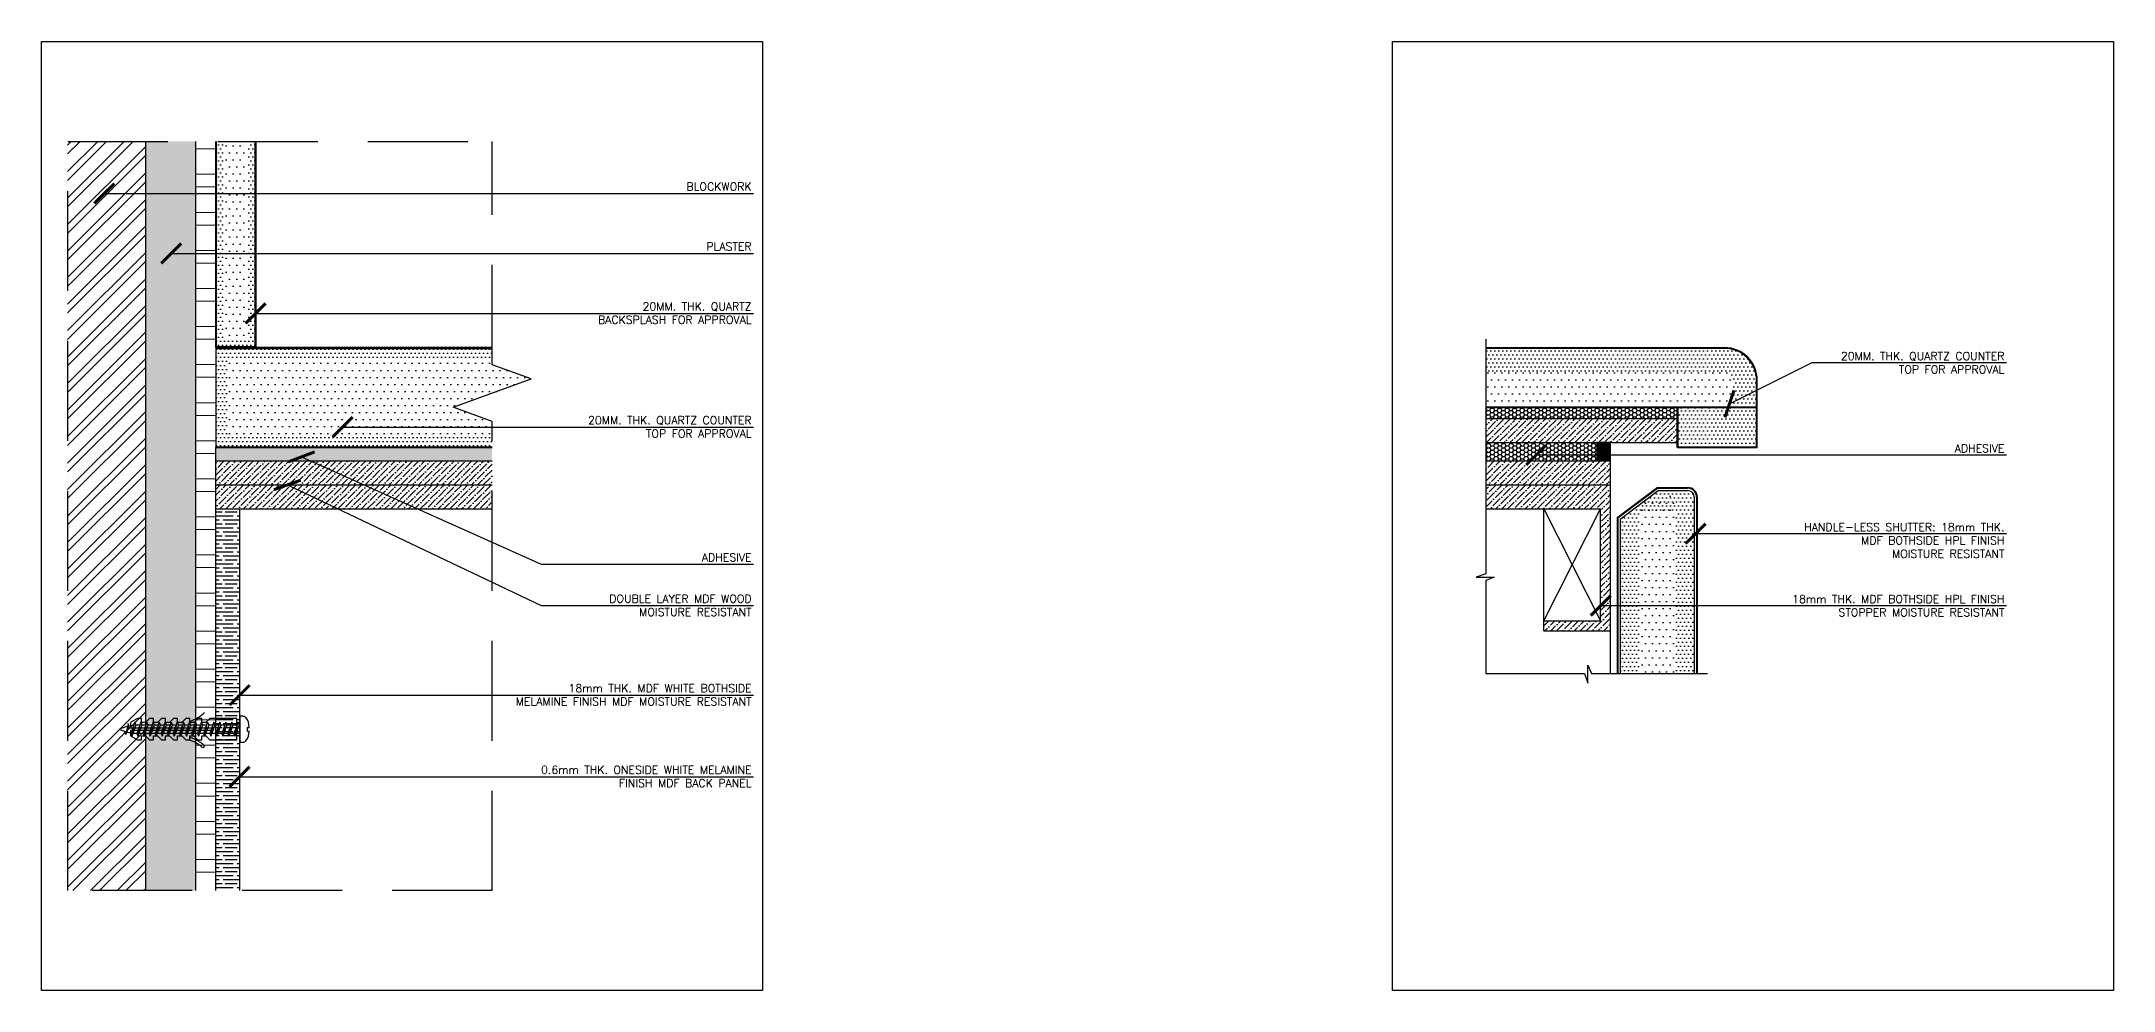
# Model space of a CAD drawing. Header units: centimetres. Extents: x -2623 to 107, y 3 to 2982.
# Drawn here: x 3.4 to 107, y 2.5 to 50 of the extents above; entities that cross this region are included whole.
import ezdxf

# ---------------------------------------------------------------- set-up
doc = ezdxf.new("R2010")
doc.units = ezdxf.units.CM
doc.header["$LTSCALE"] = 100
doc.header["$MEASUREMENT"] = 0
for name, pattern in [('DASHDOT', [1, 0.5, -0.25, 0, -0.25]), ('DASHED', [0.75, 0.5, -0.25]), ('HIDDEN', [0.375, 0.25, -0.125])]:
    doc.linetypes.add(name, pattern=pattern)
for name, color, linetype in [('Ele Line 6', 8, 'Continuous'), ('HATCH', 8, 'Continuous'), ('SECTION LINE', 6, 'DASHDOT'), ('TEXT', 3, 'Continuous'), ('WALL SECTION Y-Y FOR XREF$0$TEXT', 3, 'Continuous'), ('WALL-01', 7, 'Continuous'), ('WALL-03', 2, 'Continuous')]:
    doc.layers.add(name, color=color, linetype=linetype)
doc.layers.add('REVISED SECTIONS$0$REVISED SECTIONS$0$WALLS', color=8, linetype='Continuous', lineweight=30)
doc.styles.add('ROMANS', font='romans')
doc.styles.add('WALL SECTION Y-Y FOR XREF$0$ART', font='arial.ttf')
doc.styles.add('WALL SECTION Y-Y FOR XREF$0$PL18', font='romans.shx', dxfattribs={"height": 18})
doc.dimstyles.new('WALL SECTION Y-Y FOR XREF$0$18-MH-100', dxfattribs={"dimtxt": 18, "dimasz": 12, "dimexe": 15, "dimexo": 15, "dimgap": 6, "dimtad": 1, "dimtoh": 1, "dimdec": 0, "dimzin": 0, "dimdsep": 46, "dimtxsty": 'WALL SECTION Y-Y FOR XREF$0$PL18', "dimblk1": 'WALL SECTION Y-Y FOR XREF$0$_ARCHTICK', "dimblk2": 'WALL SECTION Y-Y FOR XREF$0$_ARCHTICK', "dimsah": 1, "dimcen": 25, "dimdle": 15, "dimclrd": 1, "dimclre": 1, "dimclrt": 2, "dimadec": 0, "dimazin": 0, "dimtfac": 1, "dimtdec": 0, "dimtmove": 2, "dimatfit": 3, "dimldrblk": 'WALL SECTION Y-Y FOR XREF$0$_ARCHTICK', "dimfxl": 1, "dimtolj": 1, "dimtzin": 0, "dimarcsym": 0})
pattern_1 = [(0, (-189.8309391916318, 294.4441137856029), (0.1003305005065344, 0.2006610010130689), [0, -0.2006610010130689])]
pattern_2 = [(0, (-189.8309391916318, 294.4441137856029), (0.1755783758864353, 0.3511567517728705), [0, -0.3511567517728705])]

# ---------------------------------------------------------------- blocks, each defined once
blk = doc.blocks.new('WALL SECTION Y-Y FOR XREF$0$_ARCHTICK')
at = {"color": 0, "linetype": 'ByBlock', "const_width": 0.15}
blk.add_lwpolyline([(-0.5, -0.5), (0.5, 0.5)], dxfattribs=at)

msp = doc.modelspace()

# ---------------------------------------------------------------- hatches: boundary and pattern name
at = {"layer": 'HATCH'}
h = msp.add_hatch(dxfattribs=at)
h.set_pattern_fill('ANSI32', color=2, scale=2.5, style=0)
h.set_pattern_definition([(45, (-189.8309391916318, 294.4441137856029), (-0.6629126073623882, 0.6629126073623883), []), (45, (-189.3889974541318, 294.4441137856029), (-0.6629126073623882, 0.6629126073623883), [])])
h.paths.add_polyline_path([(8.588307884157416, 44.99067387445237), (4.680508099351215, 44.99067387445237), (4.680508099351215, 7.506205810102301), (8.588307884157416, 7.506205810102301)])
at = {"layer": 'HATCH', "lineweight": 0, "ltscale": 700}
h = msp.add_hatch(dxfattribs=at)
h.set_pattern_fill('ANSI32', color=256, scale=0.1999303943575954, angle=-45.00000000000001)
h.set_pattern_definition([(0, (-91647.75680509195, -48104.00972786835), (5.327215851316557e-16, 1.904337006256096), []), (0, (-91647.12202581568, -48104.64450714462), (5.327215851316557e-16, 1.904337006256096), [])])
h.paths.add_polyline_path([(12.08795985597087, 44.9906738744524), (11.08830788415807, 44.9906738744524), (11.08830788414502, 7.506205810102301), (12.0879598559444, 7.506205810102301)])
at = {"layer": 'HATCH'}
h = msp.add_hatch(dxfattribs=at)
h.set_pattern_fill('DOTS', color=3, scale=3.210576016209102, style=0)
h.set_pattern_definition(pattern_1)
h.paths.add_polyline_path([(14.04726379953749, 44.99067387445237), (13.64726379953748, 44.99067387445237), (13.64726379953748, 35.11143210295967), (12.52795985596077, 35.11143210295967), (12.52795985596077, 44.99067387445237), (12.12795985596077, 44.99067387445237), (12.12795985596077, 34.71143210295969), (14.04726379953749, 34.71143210295969)])
h = msp.add_hatch(dxfattribs=at)
h.set_pattern_fill('DOTS', color=3, scale=5.618508028365929, style=0)
h.set_pattern_definition(pattern_2)
h.paths.add_polyline_path([(13.64726379953748, 44.99067387445237), (12.52795985596077, 44.99067387445237), (12.52795985596077, 35.11143210295967), (13.64726379953748, 35.11143210295967)])
h = msp.add_hatch(dxfattribs=at)
h.set_pattern_fill('DOTS', color=3, scale=3.210576016209102, style=0)
h.set_pattern_definition(pattern_1)
h.paths.add_polyline_path([(25.90915390692408, 34.63139504653907), (12.08795985594531, 34.63139504653907), (12.08795985594531, 29.67152724679818), (25.90915390692408, 29.67152724679818), (25.90915390692408, 30.2715272467982), (12.68795694583784, 30.2715272467982), (12.68795694583784, 34.03139504653905), (25.90915390692408, 34.03139504653905)])
h = msp.add_hatch(dxfattribs=at)
h.set_pattern_fill('DOTS', color=3, scale=3.210576016209102, style=0)
h.set_pattern_definition([(0, (-32.11501942381983, -52.97316930685827), (0.1003305005065344, 0.2006610010130689), [0, -0.2006610010130689])])
edge = h.paths.add_edge_path()
edge.add_line((87.51451043073416, 34.63139504653907), (75.57998594375726, 34.63139504653918))
edge.add_line((75.57998594375726, 34.63139504653918), (75.57998594375726, 33.47158992957168))
edge.add_line((75.57998594375726, 33.47158992957168), (87.54100506674968, 33.47158992957168))
edge.add_arc((87.51451043073419, 33.02610703843455), 0.4462700662530382, -9.208633855450898e-12, 86.59640177710901, ccw=False)
edge.add_line((87.96078049698724, 33.02610703843447), (87.96078049698724, 31.67152724679831))
edge.add_line((87.96078049698724, 31.67152724679831), (85.1999306390413, 31.67152724679831))
edge.add_line((85.1999306390413, 31.67152724679831), (85.19993063904127, 30.66233591538879))
edge.add_line((85.19993063904127, 30.66233591538879), (85.15993063904128, 30.66233591538877))
edge.add_line((85.15993063904128, 30.66233591538877), (85.19993063904121, 29.71165944700103))
edge.add_line((85.19993063904121, 29.71165944700103), (86.61979843886684, 29.71165944700101))
edge.add_line((86.61979843886684, 29.71165944700101), (87.50270684332486, 29.71165944700101))
edge.add_line((87.50270684332486, 29.71165944700101), (89.11979843883864, 29.71165944700101))
edge.add_line((89.11979843883864, 29.71165944700101), (89.11979843883864, 33.02610703843447))
edge.add_arc((87.5145104307341, 33.02610703843452), 1.605288008104537, 359.9999999999985, 449.999999999998)
h = msp.add_hatch(dxfattribs=at)
h.set_pattern_fill('DOTS', color=3, scale=5.618508028365929, style=0)
h.set_pattern_definition(pattern_2)
h.paths.add_polyline_path([(27.85825892243082, 33.10835015616431), (25.90915390692408, 33.81776636526484), (25.90915390692408, 34.03139504653905), (12.68795694583784, 34.03139504653905), (12.68795694583784, 30.31152724679822), (25.90915390692408, 30.31152724679822), (25.90915390692408, 30.98010152885598), (23.9600488914449, 31.68951773797016)])
h = msp.add_hatch(dxfattribs=at)
h.set_pattern_fill('DOTS', color=3, scale=5.618508028365929, style=0)
h.set_pattern_definition([(0, (-32.11501942381983, -52.97316930685827), (0.1755783758864353, 0.3511567517728705), [0, -0.3511567517728705])])
edge = h.paths.add_edge_path()
edge.add_line((75.57998594375726, 33.47158992957168), (75.57998594375726, 31.67152724679819))
edge.add_line((75.57998594375726, 31.67152724679819), (85.1999306390413, 31.67152724679831))
edge.add_line((85.1999306390413, 31.67152724679831), (85.1999306390413, 31.36464941893453))
edge.add_line((85.1999306390413, 31.36464941893453), (87.96078049698724, 31.3646494189345))
edge.add_line((87.96078049698724, 31.3646494189345), (87.96078049698724, 33.02610703843447))
edge.add_arc((87.51451043073419, 33.02610703843455), 0.4462700662530494, 359.9999999999909, 446.596401777109)
edge.add_line((87.54100506674968, 33.47158992957168), (75.57998594375726, 33.47158992957168))
h = msp.add_hatch(dxfattribs=at)
h.set_pattern_fill('HONEY', color=2, style=0)
h.set_pattern_definition([(0, (-54.28091723444777, 116.7279081435245), (0.1875, 0.1082531754730548), [0.125, -0.25]), (120, (-54.28091723444777, 116.7279081435245), (-0.1874999999999999, 0.1082531754730549), [0.125, -0.2499999999999999]), (59.99999999999999, (-54.28091723444777, 116.7279081435245), (4.163336342344337e-17, 0.2165063509461097), [-0.25, 0.125])])
h.paths.add_polyline_path([(85.1599306390413, 31.67152724679831), (75.57998594375806, 31.67152724679829), (75.579985943758, 31.12152724679933), (85.15993063904128, 31.12152724679841)])
h = msp.add_hatch(dxfattribs=at)
h.set_pattern_fill('ANSI36', color=1, scale=1.667831696732001, style=0)
h.set_pattern_definition([(45, (-54.28091723444777, 116.7279081435245), (0.1105626658722247, 0.4053964415314905), [0.5211974052287504, -0.1042394810457501, 0, -0.1042394810457501])])
h.paths.add_polyline_path([(85.15993063904128, 31.12152724679841), (75.579985943758, 31.12152724679933), (75.57998594375789, 29.92152724679933), (85.15993063904125, 29.92152724679841)])
h = msp.add_hatch(dxfattribs=at)
h.set_pattern_fill('HONEY', color=2, style=0)
h.set_pattern_definition([(0, (-253.3229681895282, 294.4441137856028), (0.1875, 0.1082531754730548), [0.125, -0.25]), (120, (-253.3229681895282, 294.4441137856028), (-0.1874999999999999, 0.1082531754730549), [0.1249999999999999, -0.2499999999999998]), (59.99999999999999, (-253.3229681895282, 294.4441137856028), (4.163336342344337e-17, 0.2165063509461097), [-0.25, 0.125])])
h.paths.add_polyline_path([(25.90915390692408, 29.67152724679818), (12.08795694586149, 29.67152724679818), (12.08795694586144, 29.00486058013928), (25.90915390692408, 29.00486058013928)])
h = msp.add_hatch(dxfattribs=at)
h.set_pattern_fill('HONEY', color=2, style=0)
h.set_pattern_definition([(0, (-189.8309391916318, 294.4441137856029), (0.1875, 0.1082531754730548), [0.125, -0.25]), (120, (-189.8309391916318, 294.4441137856029), (-0.1874999999999999, 0.1082531754730549), [0.1249999999999999, -0.2499999999999998]), (59.99999999999999, (-189.8309391916318, 294.4441137856029), (4.163336342344337e-17, 0.2165063509461097), [-0.25, 0.125])])
h.paths.add_polyline_path([(81.13230277972104, 29.92152724679829), (75.57998594375789, 29.92152724679829), (75.57998594375783, 29.00486058013939), (81.13230277972104, 29.00486058013939)])
h = msp.add_hatch(color=8, dxfattribs=at)
h.dxf.hatch_style = 1
h.paths.add_polyline_path([(81.82659730579098, 29.40618258216568), (81.82659730579098, 29.92152724679841), (81.13230277972104, 29.92152724679841), (81.13230277972104, 29.00486058013951), (81.82659730579098, 29.00486058013951)])
h = msp.add_hatch(dxfattribs=at)
h.set_pattern_fill('ANSI36', color=1, scale=1.667831696732001, style=0)
h.set_pattern_definition([(44.99999999999999, (15.21126262687807, 28.75486058014201), (0.1105626658722247, 0.4053964415314905), [0.5211974052287502, -0.1042394810457501, 0, -0.1042394810457501])])
h.paths.add_polyline_path([(25.90915390692408, 29.00486058013939), (17.64027378182465, 29.00486058013939), (12.08795694586144, 29.00486058013928), (12.08795694586144, 27.80486058014463), (25.90915390692408, 27.80486058014463)])
h = msp.add_hatch(dxfattribs=at)
h.set_pattern_fill('ANSI36', color=1, scale=1.667831696732001, style=0)
h.set_pattern_definition([(44.99999999999999, (78.70329162477447, 28.75486058014212), (0.1105626658722247, 0.4053964415314905), [0.5211974052287502, -0.1042394810457501, 0, -0.1042394810457501])])
h.paths.add_polyline_path([(81.82659730579098, 29.00486058013951), (81.13230277972104, 29.00486058013951), (75.57998594375783, 29.00486058013939), (75.57998594375783, 27.80486058014475), (81.82659730579098, 27.80486058014475)])
h = msp.add_hatch(dxfattribs=at)
h.set_pattern_fill('ANSI36', color=1, scale=1.667831696732001, style=0)
h.set_pattern_definition([(45, (-189.8309391916318, 294.4441137856029), (0.1105626658722247, 0.4053964415314905), [0.5211974052287504, -0.1042394810457501, 0, -0.1042394810457501])])
h.paths.add_polyline_path([(25.90915390692408, 27.80486058014463), (12.08795985594531, 27.80486058014463), (12.08795985594531, 26.60486058015044), (25.90915390692408, 26.60486058015044)])
h = msp.add_hatch(dxfattribs=at)
h.set_pattern_fill('ANSI36', color=1, scale=1.667831696732001, style=0)
h.set_pattern_definition([(44.99999999999999, (78.70329162477447, 24.50486058019021), (0.1105626658722247, 0.4053964415314905), [0.5211974052287502, -0.1042394810457501, 0, -0.1042394810457501])])
h.paths.add_polyline_path([(81.82659730579098, 27.80486058014475), (75.57998594375783, 27.80486058014475), (75.61995829147594, 26.60486058015056), (81.366569653515, 26.60486058015056), (81.3265973057969, 21.00486058023), (78.49326397249547, 21.00486058023), (78.49326397249547, 20.50486058023569), (81.82659730579098, 20.50486058023569)])
h = msp.add_hatch(dxfattribs=at)
h.set_pattern_fill('DOTS', color=3, scale=3.210576016209102, style=0)
h.set_pattern_definition([(0, (-180.1488187013783, 278.1821777871521), (0.1003305005065344, 0.2006610010130689), [0, -0.2006610010130689])])
edge = h.paths.add_edge_path()
edge.add_line((82.31003549182566, 18.36413636800137), (83.22682844880751, 18.36413636800137))
edge.add_line((83.22682844880751, 18.36413636800137), (83.22682844880751, 26.50112061589778))
edge.add_line((83.22682844880751, 26.50112061589778), (85.08562137729166, 26.50112061589778))
edge.add_line((85.08562137729166, 26.50112061589778), (85.08562137729177, 18.36413636800137))
edge.add_line((85.08562137729177, 18.36413636800137), (86.00982578641404, 18.36413636800135))
edge.add_line((86.00982578641404, 18.36413636800135), (86.00982578641447, 27.18785605474582))
edge.add_arc((85.67625944706819, 27.18785605474586), 0.3335663393462767, 0, 90.00000000002196)
edge.add_line((85.6762594470681, 27.52142239409214), (84.20412195528871, 27.51717073392439))
edge.add_line((84.20412195528871, 27.51717073392439), (83.25991316366932, 26.80901414020987))
edge.add_line((83.25991316366932, 26.80901414020987), (82.3100354918262, 26.09660588632754))
edge.add_line((82.3100354918262, 26.09660588632754), (82.31003549182566, 18.36413636800137))
h = msp.add_hatch(dxfattribs=at)
h.set_pattern_fill('DOTS', color=3, scale=5.618508028365929, style=0)
h.set_pattern_definition([(0, (-180.1488187013783, 279.0155111204987), (0.1755783758864353, 0.3511567517728705), [0, -0.3511567517728705])])
h.paths.add_polyline_path([(85.08562137729166, 27.33445394924433), (83.25991316366932, 26.80901414020987), (83.22682844880751, 18.36413636800125), (85.08562137729166, 18.36413636800125)])
h = msp.add_hatch(dxfattribs=at)
h.set_pattern_fill('GOST_WOOD', color=2, scale=0.1, angle=90, style=0)
h.set_pattern_definition([(180, (-189.8309391916318, 294.4441137856029), (7.34788079488412e-17, 0.6000000000000001), [1, -0.2]), (180, (-189.6309391916319, 294.6441137856029), (7.34788079488412e-17, 0.6000000000000001), [0.6000000000000001, -0.15, 0.3, -0.15]), (180, (-189.3309391916318, 294.8441137856029), (7.34788079488412e-17, 0.6000000000000001), [1, -0.2])])
h.paths.add_polyline_path([(13.28795694586148, 26.60486058015044), (12.08795985594531, 26.60486058015044), (12.08795985594531, 7.506205810102301), (13.28795694586148, 7.506205810102301)])
at = {"layer": 'WALL-03'}
h = msp.add_hatch(dxfattribs=at)
h.set_pattern_fill('AR-SAND', color=256, scale=0.25)
h.set_pattern_definition([(37.50000000000001, (-189.8309391916318, 294.4441137856029), (-0.01574833952740204, 0.4817059422532897), [0, -0.38, 0, -0.425, 0, -0.40625]), (7.499999999999999, (-189.8309391916318, 294.4441137856029), (0.4424441763169318, 0.7055365163074351), [0, -0.205, 0, -0.3425, 0, -0.13125]), (327.5, (-190.1384391916318, 294.4441137856029), (0.7785354654378738, 0.001414763384241235), [0, -0.125, 0, -0.45, 0, -0.5875]), (317.5, (-190.1384391916318, 294.4441137856029), (0.7515316511430734, 0.2194188912335623), [0, -0.0625, 0, -0.295, 0, -0.3375])])
h.paths.add_polyline_path([(11.08830788415742, 44.99067387445237), (8.588307884157416, 44.99067387445237), (8.588307884157416, 7.506205810102301), (11.08830788415742, 7.506205810102301)])

# ---------------------------------------------------------------- linework, layer by layer
at = {"layer": 'Defpoints', "elevation": 4.425443698221899}
for points in [[(39.42792268575533, 49.99067387445237), (39.42792268575533, 2.506205810102301), (3.377489286766689, 2.506205810102301), (3.377489286766689, 49.99067387445237), (39.42792268575533, 49.99067387445237)], [(106.9687341645559, 49.99067387445237), (106.9687341645559, 2.506205810102301), (70.9183007655673, 2.506205810102301), (70.9183007655673, 49.99067387445237), (106.9687341645559, 49.99067387445237)]]:
    msp.add_lwpolyline(points, dxfattribs=at)
at = {"layer": 'Ele Line 6', "linetype": 'Continuous'}
for p, q in [((7.706405061510452, 15.86661261691097), (7.602570763375809, 15.3185953799391)), ((7.754227361223059, 15.73526577922371), (7.602570763375809, 15.3185953799391)), ((7.754227361223059, 15.73526577922371), (7.706405061510452, 15.86661261691097)), ((8.300185774346176, 15.7877629598056), (8.097659547027035, 15.7877629598056)), ((8.603533598784054, 15.7877629598056), (8.401007371464914, 15.7877629598056)), ((8.90688142324558, 15.7877629598056), (8.70435519592644, 15.7877629598056)), ((9.210229247706195, 15.7877629598056), (9.007703020387055, 15.7877629598056)), ((9.51357707216772, 15.7877629598056), (9.31105084484858, 15.7877629598056)), ((9.816924896605599, 15.7877629598056), (9.614398669286459, 15.7877629598056)), ((10.12027272106621, 15.7877629598056), (9.917746493747075, 15.7877629598056)), ((10.12027272106621, 15.7877629598056), (9.917746493747075, 15.7877629598056)), ((10.42362054550409, 15.7877629598056), (10.22109431818495, 15.7877629598056)), ((10.72696836996562, 15.7877629598056), (10.52444214264648, 15.7877629598056)), ((11.03031619442714, 15.7877629598056), (10.82778996710709, 15.7877629598056)), ((11.33366401886502, 15.7877629598056), (11.13113779154497, 15.7877629598056)), ((11.63701184332564, 15.7877629598056), (11.4344856160065, 15.7877629598056)), ((11.94035966778716, 15.7877629598056), (11.73783344046802, 15.7877629598056)), ((12.24370749222504, 15.7877629598056), (12.0411812649059, 15.7877629598056)), ((12.24370749222504, 15.7877629598056), (12.0411812649059, 15.7877629598056)), ((12.54705531668566, 15.7877629598056), (12.34452908936652, 15.7877629598056)), ((12.85040314114718, 15.7877629598056), (12.64787691382804, 15.7877629598056)), ((13.15375096560871, 15.7877629598056), (12.95122473828866, 15.7877629598056)), ((13.28795694586148, 15.7877629598056), (13.24378797895093, 15.7877629598056)), ((13.40592300734403, 16.22763049716309), (13.28795694586148, 16.22763049716309)), ((13.45391298062128, 16.22763049716309), (13.28795694586148, 16.22763049716309)), ((13.28795694586148, 16.22763049716309), (13.28795694586148, 14.932350457437)), ((13.28795694586148, 16.22763049716309), (13.28795694586148, 14.932350457437)), ((13.66498911125342, 15.67535369344705), (13.66498911125342, 15.48462726115281)), ((13.66498911125342, 15.67535369344705), (13.76035232742976, 15.67535369344705)), ((7.602570763375809, 15.3185953799391), (7.554765778023977, 15.44995953200078)), ((8.14892740708234, 15.37221799479744), (7.946414165538556, 15.37221799479744)), ((8.452275231542956, 15.37221799479744), (8.249761989999172, 15.37221799479744)), ((8.755623055980834, 15.37221799479744), (8.55310981443705, 15.37221799479744)), ((9.05897088044236, 15.37221799479744), (8.856457638898576, 15.37221799479744)), ((9.362318704902975, 15.37221799479744), (9.159805463360101, 15.37221799479744)), ((9.665666529340854, 15.37221799479744), (9.46315328779798, 15.37221799479744)), ((9.969014353802379, 15.37221799479744), (9.766501112258595, 15.37221799479744)), ((9.969014353802379, 15.37221799479744), (9.766501112258595, 15.37221799479744)), ((10.27236217824026, 15.37221799479744), (10.06984893672012, 15.37221799479744)), ((10.57571000270087, 15.37221799479744), (10.37319676118074, 15.37221799479744)), ((10.8790578271624, 15.37221799479744), (10.67654458561861, 15.37221799479744)), ((11.18240565160028, 15.37221799479744), (10.97989241005649, 15.37221799479744)), ((11.4857534760618, 15.37221799479744), (11.28324023451802, 15.37221799479744)), ((11.4857534760618, 15.37221799479744), (11.28324023451802, 15.37221799479744)), ((11.78910130052242, 15.37221799479744), (11.58658805897954, 15.37221799479744)), ((12.09244912498394, 15.37221799479744), (11.88993588344016, 15.37221799479744)), ((12.09244912498394, 15.37221799479744), (11.88993588344016, 15.37221799479744)), ((12.39579694942182, 15.37221799479744), (12.19328370790168, 15.37221799479744)), ((12.69914477388244, 15.37221799479744), (12.49663153233956, 15.37221799479744)), ((13.00249259834396, 15.37221799479744), (12.79997935680018, 15.37221799479744)), ((13.28795694586148, 15.37221799479744), (13.10332718123806, 15.37221799479744)), ((13.28795694586148, 14.932350457437), (13.45391306234029, 14.932350457437)), ((13.66498911125342, 15.48462726115281), (13.76035232742976, 15.48462726115281))]:
    msp.add_line(p, q, dxfattribs=at)
at = {"layer": 'Ele Line 6', "linetype": 'HIDDEN'}
for p, q in [((8.17149877242133, 16.11752255592137), (7.835541223264556, 15.91594802643908)), ((7.835541223264556, 15.91594802643908), (7.835541223264556, 15.64718198712853)), ((7.835541223264556, 15.64718198712853), (11.95092555523257, 15.64718198712853)), ((8.373073301892475, 16.11752255592137), (8.17149877242133, 16.11752255592137)), ((8.373073301892475, 15.91594802643908), (8.373073301892475, 16.11752255592137)), ((8.57464783136271, 15.91594802643908), (8.373073301892475, 15.91594802643908)), ((8.776222360856593, 16.11752255592137), (8.57464783136271, 15.91594802643908)), ((8.977796890350476, 16.11752255592137), (8.776222360856593, 16.11752255592137)), ((8.977796890350476, 15.91594802643908), (8.977796890350476, 16.11752255592137)), ((9.17937141982162, 15.91594802643908), (8.977796890350476, 15.91594802643908)), ((9.380945949315503, 16.11752255592137), (9.17937141982162, 15.91594802643908)), ((9.582520478785739, 16.11752255592137), (9.380945949315503, 16.11752255592137)), ((9.582520478785739, 15.91594802643908), (9.582520478785739, 16.11752255592137)), ((9.784095008279621, 15.91594802643908), (9.582520478785739, 15.91594802643908)), ((9.985669537750766, 16.11752255592137), (9.784095008279621, 15.91594802643908)), ((10.18724406724465, 16.11752255592137), (9.985669537750766, 16.11752255592137)), ((10.18724406724465, 15.91594802643908), (10.18724406724465, 16.11752255592137)), ((10.38881859673853, 15.91594802643908), (10.18724406724465, 15.91594802643908)), ((10.59039312620968, 16.11752255592137), (10.38881859673853, 15.91594802643908)), ((10.79196765570356, 16.11752255592137), (10.59039312620968, 16.11752255592137)), ((10.79196765570356, 15.91594802643908), (10.79196765570356, 16.11752255592137)), ((10.99354218517379, 15.91594802643908), (10.79196765570356, 15.91594802643908)), ((11.19511671466768, 16.11752255592137), (10.99354218517379, 15.91594802643908)), ((11.39669124413882, 16.11752255592137), (11.19511671466768, 16.11752255592137)), ((11.39669124413882, 15.91594802643908), (11.39669124413882, 16.11752255592137)), ((11.5982657736327, 15.91594802643908), (11.39669124413882, 15.91594802643908)), ((11.79984030312659, 16.11752255592137), (11.5982657736327, 15.91594802643908)), ((13.14367049966, 16.11752255592137), (11.79984030312659, 16.11752255592137)), ((11.95092555523257, 15.64718198712853), (11.95092555523257, 15.51279896747155)), ((13.14367049966, 15.04245839867849), (13.14367049966, 16.11752255592137)), ((11.95092555523257, 15.51279896747155), (7.835541223264556, 15.51279896747155)), ((7.835541223264556, 15.51279896747155), (7.835541223264556, 15.244032928161)), ((7.835541223264556, 15.244032928161), (8.17149877242133, 15.04245839867849)), ((8.17149877242133, 15.04245839867849), (8.373073301892475, 15.04245839867849)), ((8.373073301892475, 15.04245839867849), (8.373073301892475, 15.244032928161)), ((8.373073301892475, 15.244032928161), (8.57464783136271, 15.244032928161)), ((8.57464783136271, 15.244032928161), (8.776222360856593, 15.04245839867849)), ((8.776222360856593, 15.04245839867849), (8.977796890350476, 15.04245839867849)), ((8.977796890350476, 15.04245839867849), (8.977796890350476, 15.244032928161)), ((8.977796890350476, 15.244032928161), (9.17937141982162, 15.244032928161)), ((9.17937141982162, 15.244032928161), (9.380945949315503, 15.04245839867849)), ((9.380945949315503, 15.04245839867849), (9.582520478785739, 15.04245839867849)), ((9.582520478785739, 15.04245839867849), (9.582520478785739, 15.244032928161)), ((9.582520478785739, 15.244032928161), (9.784095008279621, 15.244032928161)), ((9.784095008279621, 15.244032928161), (9.985669537750766, 15.04245839867849)), ((9.985669537750766, 15.04245839867849), (10.18724406724465, 15.04245839867849)), ((10.18724406724465, 15.04245839867849), (10.18724406724465, 15.244032928161)), ((10.18724406724465, 15.244032928161), (10.38881859673853, 15.244032928161)), ((10.38881859673853, 15.244032928161), (10.59039312620968, 15.04245839867849)), ((10.59039312620968, 15.04245839867849), (10.79196765570356, 15.04245839867849)), ((10.79196765570356, 15.04245839867849), (10.79196765570356, 15.244032928161)), ((10.79196765570356, 15.244032928161), (10.99354218517379, 15.244032928161)), ((10.99354218517379, 15.244032928161), (11.19511671466768, 15.04245839867849)), ((11.19511671466768, 15.04245839867849), (11.39669124413882, 15.04245839867849)), ((11.39669124413882, 15.04245839867849), (11.39669124413882, 15.244032928161)), ((11.39669124413882, 15.244032928161), (11.5982657736327, 15.244032928161)), ((11.53520032854482, 14.74750134108717), (11.45175637498829, 14.64216425082191)), ((11.5982657736327, 15.244032928161), (11.79984030312659, 15.04245839867849)), ((11.79984030312659, 15.04245839867849), (13.14367049966, 15.04245839867849))]:
    msp.add_line(p, q, dxfattribs=at)
at = {"layer": 'Ele Line 6', "linetype": 'Continuous'}
for points in [[(8.047240091264541, 15.93032584157163), (8.097659547027035, 15.79181085323557), (7.895999038383309, 15.23775089989726), (8.047240091264541, 15.93032584157163), (7.845579582644461, 15.37626588823036), (7.895999038383309, 15.23775089989726)], [(8.350587915726067, 15.9262779481387), (8.401007371464914, 15.7877629598056), (8.199346862844834, 15.23370300646729), (8.350587915726067, 15.9262779481387), (8.14892740708234, 15.37221799479744), (8.199346862844834, 15.23370300646729)], [(8.653935740186682, 15.9262779481387), (8.70435519592644, 15.7877629598056), (8.502694687282712, 15.23370300646729), (8.653935740186682, 15.9262779481387), (8.452275231542956, 15.37221799479744), (8.502694687282712, 15.23370300646729)], [(8.95728356462456, 15.9262779481387), (9.007703020387055, 15.7877629598056), (8.806042511743328, 15.23370300646729), (8.95728356462456, 15.9262779481387), (8.755623055980834, 15.37221799479744), (8.806042511743328, 15.23370300646729)], [(9.26063138906244, 15.9262779481387), (9.31105084484858, 15.7877629598056), (9.109390336181207, 15.23370300646729), (9.26063138906244, 15.9262779481387), (9.05897088044236, 15.37221799479744), (9.109390336181207, 15.23370300646729)], [(9.563979213523965, 15.9262779481387), (9.614398669286459, 15.7877629598056), (9.412738160642732, 15.23370300646729), (9.563979213523965, 15.9262779481387), (9.362318704902975, 15.37221799479744), (9.412738160642732, 15.23370300646729)], [(9.86732703798458, 15.9262779481387), (9.917746493747075, 15.7877629598056), (9.716085985103348, 15.23370300646729), (9.86732703798458, 15.9262779481387), (9.665666529340854, 15.37221799479744), (9.716085985103348, 15.23370300646729)], [(10.17067486244611, 15.9262779481387), (10.22109431818495, 15.7877629598056), (10.01943380956487, 15.23370300646729), (10.17067486244611, 15.9262779481387), (9.969014353802379, 15.37221799479744), (10.01943380956487, 15.23370300646729)], [(10.47402268690763, 15.9262779481387), (10.52444214264648, 15.7877629598056), (10.32278163400275, 15.23370300646729), (10.47402268690763, 15.9262779481387), (10.27236217826299, 15.37221799479744), (10.32278163400275, 15.23370300646729)], [(10.7773705113446, 15.9262779481387), (10.82778996710709, 15.7877629598056), (10.62612945846428, 15.23370300646729), (10.7773705113446, 15.9262779481387), (10.57571000270087, 15.37221799479744), (10.62612945846428, 15.23370300646729)], [(11.08071833580613, 15.9262779481387), (11.13113779156862, 15.7877629598056), (10.92947728290216, 15.23370300646729), (11.08071833580613, 15.9262779481387), (10.8790578271624, 15.37221799479744), (10.92947728290216, 15.23370300646729)], [(11.384066160244, 15.9262779481387), (11.4344856160065, 15.7877629598056), (11.23282510736277, 15.23370300646729), (11.384066160244, 15.9262779481387), (11.18240565162392, 15.37221799479744), (11.23282510736277, 15.23370300646729)], [(11.68741398470553, 15.9262779481387), (11.73783344046802, 15.7877629598056), (11.5361729318243, 15.23370300646729), (11.68741398470553, 15.9262779481387), (11.4857534760618, 15.37221799479744), (11.5361729318243, 15.23370300646729)], [(11.99076180916614, 15.9262779481387), (12.0411812649059, 15.7877629598056), (11.83952075628491, 15.23370300646729), (11.99076180916614, 15.9262779481387), (11.78910130052242, 15.37221799479744), (11.83952075628491, 15.23370300646729)], [(12.29410963362767, 15.9262779481387), (12.34452908936652, 15.7877629598056), (12.14286858072279, 15.23370300646729), (12.29410963362767, 15.9262779481387), (12.09244912498394, 15.37221799479744), (12.14286858072279, 15.23370300646729)], [(12.59745745806555, 15.9262779481387), (12.64787691382804, 15.7877629598056), (12.44621640518432, 15.23370300646729), (12.59745745806555, 15.9262779481387), (12.39579694942182, 15.37221799479744), (12.44621640518432, 15.23370300646729)], [(12.90080528252616, 15.9262779481387), (12.95122473828866, 15.7877629598056), (12.74956422962219, 15.23370300646729), (12.90080528252616, 15.9262779481387), (12.69914477388244, 15.37221799479744), (12.74956422962219, 15.23370300646729)], [(13.20415310696404, 15.9262779481387), (13.25457256272654, 15.7877629598056), (13.05291205408281, 15.23370300646729), (13.20415310696404, 15.9262779481387), (13.00249259834396, 15.37221799479744), (13.05291205408281, 15.23370300646729)]]:
    msp.add_lwpolyline(points, dxfattribs=at)
for centre, radius, start, end in [((8.259370840949089, 13.36547560843655), 2.423025315581684, 104.5756999962721, 113.9434805443463), ((8.259370840949089, 17.79450534616353), 2.42302531558138, 246.0565194556536, 253.3068709263889), ((8.259370840949089, 13.36547560843655), 2.423025315581684, 96.31846389021686, 102.0331888985196), ((13.45391298062128, 16.02975194239707), 0.1978785547633575, 41.73760886365328, 90), ((12.9564676117339, 15.68179773607972), 0.8039005325198715, 359.5407171267546, 36.63378739389012), ((8.259370840949089, 17.79450534616353), 2.423025315581343, 255.4378277858059, 260.4205138838532), ((13.45391306234029, 15.13022901220006), 0.1978785547633575, 270, 318.2623962263573), ((12.95646760554297, 15.47818320996089), 0.8039005387976196, 323.3662184653834, 0.4592834803032089)]:
    msp.add_arc(centre, radius, start, end, dxfattribs=at)
at = {"layer": 'Ele Line 6', "linetype": 'HIDDEN'}
for centre, radius, start, end in [((10.10465379676458, 17.99870198110443), 2.136016099906451, 289.5794477407497, 312.0459574625483), ((10.1001779459653, 13.1583106285882), 2.007133732971265, 47.67095786639427, 69.83862330055551), ((10.10465379676458, 13.16127897348974), 2.136016099912558, 47.95404253745166, 70.42055225925024)]:
    msp.add_arc(centre, radius, start, end, dxfattribs=at)
at = {"layer": 'HATCH'}
for p, q in [((78.49326397249547, 26.60486058015056), (81.3265973057969, 21.00486058023)), ((78.49326397249547, 21.00486058023), (81.3265973057969, 26.60486058015056))]:
    msp.add_line(p, q, dxfattribs=at)
at = {"layer": 'HATCH', "color": 1}
msp.add_lwpolyline([(81.82659730579098, 29.40618258216568), (81.82659730579104, 29.92152724679872), (81.13230277972104, 29.92152724679841), (81.13230277972104, 29.00486058013951), (81.82659730579098, 29.00486058013951)], close=True, dxfattribs=at)
at = {"layer": 'REVISED SECTIONS$0$REVISED SECTIONS$0$WALLS', "color": 3}
for p, q in [((8.588307884157416, 7.506205810102301, 2.370644642617793), (8.588307884157416, 44.99067387445237, 2.370644642617793)), ((11.08830788415742, 7.506205810102301, 2.370644642617793), (11.08830788415742, 44.99067387445237, 2.370644642617793))]:
    msp.add_line(p, q, dxfattribs=at)
at = {"layer": 'SECTION LINE', "color": 1, "linetype": 'DASHED', "ltscale": 0.1, "elevation": 4.425443698221899}
msp.add_lwpolyline([(25.90915390692408, 7.506205810102301), (4.688734642376261, 7.506205810102301), (4.688734642376261, 44.99067387445237), (25.90915390692408, 44.99067387445237)], dxfattribs=at)
at = {"layer": 'SECTION LINE', "color": 1, "linetype": 'DASHED', "ltscale": 0.1}
msp.add_lwpolyline([(25.90915390692408, 7.506205810102301), (25.90915390692408, 30.98010152885598), (23.9600488914449, 31.68951773797016), (27.85825892243082, 33.10835015616431), (25.90915390692408, 33.81776636526484), (25.90915390692408, 44.99067387445237)], dxfattribs=at)
at = {"layer": 'WALL-01', "color": 4}
for p, q in [((75.579985943758, 31.12152724679933), (85.15993063904136, 31.12152724679841)), ((75.57998594375789, 29.92152724679933), (85.15993063904125, 29.92152724679841)), ((12.08795694586087, 29.00486058013928), (25.90915390692408, 29.00486058013928)), ((75.57998594375726, 29.00486058013939), (81.82659730579098, 29.00486058013939)), ((81.82659730579098, 18.36413636800125), (81.82659730579098, 29.00486058013894)), ((12.08795694586144, 27.80486058014463), (25.90915390692408, 27.80486058014463)), ((75.57998594375783, 27.80486058014475), (81.82659730579098, 27.80486058014475)), ((12.08795694586144, 26.60486058015044), (25.90915390692408, 26.60486058015044)), ((75.57998594375783, 26.60486058015056), (81.3265973057969, 26.60486058015056)), ((78.49326397249547, 20.50486058023569), (78.49326397249547, 26.60486058015056)), ((81.3265973057969, 21.00486058023), (81.3265973057969, 26.60486058015056)), ((78.49326397249547, 21.00486058023), (81.3265973057969, 21.00486058023)), ((78.49326397249547, 20.50486058023569), (81.82659730579098, 20.50486058023569))]:
    msp.add_line(p, q, dxfattribs=at)
at = {"layer": 'WALL-01', "color": 2}
for p, q in [((82.15993063912032, 26.17152724679812), (84.15993063912026, 27.67152724679812)), ((82.19328727305509, 26.15904472224921), (84.1654551272074, 27.63817061286345)), ((82.3100354918262, 26.09660588632754), (84.20979083551245, 27.5214223940922)), ((84.15993063912026, 27.67152724679812), (85.6762594470681, 27.67152724679806)), ((84.1654551272074, 27.63817061286345), (85.6762594470681, 27.63817061286341)), ((84.20979083551245, 27.52142239409221), (85.6762594470681, 27.52142239409216)), ((86.00982578641447, 27.18785605474579), (86.00982578641404, 18.36413636800137)), ((86.12657400518572, 27.18785605474579), (86.1265740051854, 18.36413636800137)), ((86.15993063912038, 27.18785605474579), (86.15993063911995, 18.36413636800137)), ((82.15993063912029, 26.17152724679814), (82.15993063911995, 18.36413636800137)), ((82.19328727305509, 26.15904472224921), (82.19328727305464, 18.36413636800137)), ((82.3100354918262, 26.09660588632755), (82.31003549182577, 18.36413636800137))]:
    msp.add_line(p, q, dxfattribs=at)
for radius in [0.4836711920522803, 0.4503145581176403, 0.3335663393464002]:
    msp.add_arc((85.6762594470681, 27.18785605474579), radius, 0, 90, dxfattribs=at)
at = {"layer": 'WALL-03'}
for p, q in [((12.08795694583785, 34.63139504653907), (25.90915390692408, 34.63139504653907)), ((75.57998594375726, 34.67152724674168), (87.51451043073416, 34.67152724674156)), ((87.51451043073416, 34.63139504653896), (75.57998594375726, 34.63139504653907)), ((89.11979843883864, 31.71152724679834), (89.11979843883864, 33.02610703843447)), ((89.15993063904125, 29.67152724679829), (89.15993063904125, 33.02610703843436)), ((75.57998594375726, 31.7115272467983), (89.15993063904125, 31.71152724679833)), ((75.57998594375726, 31.67152724679829), (85.1599306390413, 31.67152724679831)), ((85.15993063904125, 29.67152724679831), (85.1599306390413, 31.71152724679831)), ((85.19993063904121, 29.67152724679831), (85.1999306390413, 31.71152724679831)), ((85.1999306390413, 31.67152724679831), (89.15993063904125, 31.67152724679831)), ((89.11979843883864, 29.71165944700078), (89.11979843883864, 31.67152724679831)), ((85.15993063904122, 29.71165944700078), (89.11979843883861, 29.7116594470008)), ((85.15993063904125, 29.67152724679831), (89.15993063904125, 29.67152724679831))]:
    msp.add_line(p, q, dxfattribs=at)
at = {"layer": 'WALL-03', "elevation": 2.370644642617793}
for points in [[(14.08726379953748, 44.99067387445237), (14.08726379953748, 34.67143210295967), (12.08795985596078, 34.67143210295967), (12.08795985596078, 44.99067387445237)], [(14.04726379953749, 44.99067387445237), (14.04726379953749, 34.71143210295969), (12.12795985596077, 34.71143210295969), (12.12795985596077, 44.99067387445237)]]:
    msp.add_lwpolyline(points, dxfattribs=at)
at = {"layer": 'WALL-03'}
for points in [[(25.90915390692408, 34.67152724674179), (12.08795694583785, 34.67152724674179), (12.08795694583785, 29.67152724679818), (25.90915390692408, 29.67152724679818)], [(12.08795694583785, 29.7115272467982), (25.90915390692408, 29.7115272467982)], [(12.08795694586149, 7.506205810102301), (12.08795694586149, 29.67152724679818), (25.90915390692408, 29.67152724679818)], [(13.28795694586148, 7.506205810102301), (13.28795694586148, 26.60486058015044)]]:
    msp.add_lwpolyline(points, dxfattribs=at)
at = {"layer": 'WALL-03', "color": 1, "linetype": 'Continuous', "ltscale": 0.1}
msp.add_lwpolyline([(75.5799859437584, 35.08848517092474), (75.57998594375726, 23.35378698847376), (75.0992916825926, 23.18449847407601), (76.00726632424721, 23.18449847407601), (75.57998594375749, 23.01520995967837), (75.57998594375749, 18.36413636800171), (80.52393280305296, 18.36413636800125), (80.69322131745082, 17.88344210683658), (80.69322131745082, 18.7914167484912), (80.86250983184846, 18.36413636800137), (86.66496326248239, 18.36413636800137)], dxfattribs=at)
at = {"layer": 'WALL-03'}
for radius in [1.645420208307165, 1.605288008104551]:
    msp.add_arc((87.51451043073416, 33.02610703843436), radius, 0, 90, dxfattribs=at)

# ---------------------------------------------------------------- texts
at = {"layer": 'TEXT', "char_height": 0.4, "attachment_point": 3, "style": 'ROMANS'}
for s, width, insert in [('BLOCKWORK', 12.97113654086479, (38.88029044778887, 42.93092967939765)), ('PLASTER', 9.438554954795109, (38.88029044778887, 39.93092967939765)), ('20MM. THK. QUARTZ \\PBACKSPLASH FOR APPROVAL', 9.89659220197791, (38.88029044778887, 36.93092967939765)), ('20MM. THK. QUARTZ COUNTER TOP FOR APPROVAL', 9.935311280911264, (101.5135680145431, 34.44934074533694)), ('20MM. THK. QUARTZ COUNTER TOP FOR APPROVAL', 10.16543351762084, (38.88029044778887, 31.23952412342214)), ('ADHESIVE', 10.05584739860933, (101.5135680145431, 29.83130849010331)), ('HANDLE-LESS SHUTTER: 18mm THK. MDF BOTHSIDE HPL FINISH\\PMOISTURE RESISTANT', 11.69728005387515, (101.5135680145431, 25.89357423231695)), ('ADHESIVE', 17.26333249787422, (38.88029044778887, 24.38000066360428)), ('DOUBLE LAYER MDF WOOD\\PMOISTURE RESISTANT', 14.57034202061914, (38.88029044778887, 22.31204693472273)), ('18mm THK. MDF BOTHSIDE HPL FINISH STOPPER MOISTURE RESISTANT', 11.93622378343207, (101.5135680145431, 22.29416017294307)), ('18mm THK. MDF WHITE BOTHSIDE \\PMELAMINE FINISH MDF MOISTURE RESISTANT', 14.5343337626764, (38.88029044778887, 17.83229410191734)), ('0.6mm THK. ONESIDE WHITE MELAMINE FINISH MDF BACK PANEL', 11.90084845749516, (38.88029044778887, 13.750830073815))]:
    msp.add_mtext_dynamic_manual_height_columns(s, width=width, gutter_width=100, heights=[0], dxfattribs=dict(at, insert=insert))

# ---------------------------------------------------------------- leaders
at = {"layer": 'WALL SECTION Y-Y FOR XREF$0$TEXT'}
for points in [[(6.52217678967645, 42.38521753410851), (28.01801974852424, 42.38521753410851), (38.97897770064083, 42.38521753410851)], [(9.870899934790941, 39.38521753410851), (28.01801974852424, 39.38521753410851), (38.97897770064083, 39.38521753410851)], [(14.08726379953748, 36.38521753410851), (28.01801974852424, 36.38521753410851), (38.97897770064083, 36.38521753410851)], [(87.76802074136867, 31.8595916720692), (91.89699978418867, 33.92151536182746), (101.6122552673951, 33.92151536182746)], [(18.43152396628648, 30.693811978133), (28.01801974852424, 30.693811978133), (38.97897770064083, 30.693811978133)], [(16.37569532246971, 29.2055215811526), (28.36401644930083, 23.83428851831513), (38.97897770064083, 23.83428851831513)], [(78.10537055521854, 29.30348310659383), (90.81825899868636, 29.30348310659383), (101.6122552673951, 29.30348310659383)], [(15.67503432146259, 27.80486058014463), (28.36401644930083, 21.76633478943359), (38.97897770064083, 21.76633478943359)], [(86.07242815224163, 25.36574884880747), (90.81825899868636, 25.36574884880747), (101.6122552673951, 25.36574884880747)], [(81.3265973057969, 21.76633478943359), (90.81825899868636, 21.76633478943359), (101.6122552673951, 21.76633478943359)], [(13.28795694586148, 17.2865819566282), (31.51939480112196, 17.2865819566282), (38.97897770064083, 17.2865819566282)], [(13.28795694586148, 13.20511792852585), (31.51939480112196, 13.20511792852585), (38.97897770064083, 13.20511792852585)]]:
    msp.add_leader(points, dimstyle='WALL SECTION Y-Y FOR XREF$0$18-MH-100', override={"dimasz": 1, "dimtad": 0, "dimtxsty": 'WALL SECTION Y-Y FOR XREF$0$ART'}, dxfattribs=at)

doc.saveas('drawing.dxf')
